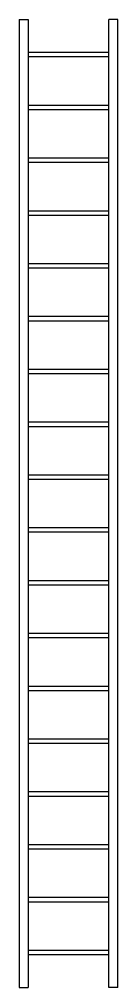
# Model space of a CAD drawing. Header units: millimetres. Extents: x 0 to 560, y 0 to 5500.
import ezdxf

# ---------------------------------------------------------------- set-up
doc = ezdxf.new("R2010")
doc.units = ezdxf.units.MM
doc.layers.add('KwikScaf Matrix', color=7, linetype='Continuous')

# ---------------------------------------------------------------- blocks, each defined once
blk = doc.blocks.new('2D Ladder 6.0 Metre')
at = {"color": 0}
for p, q in [((0, 5500), (0, 0)), ((0, 5500), (50, 5500)), ((50, 5500), (50, 0)), ((510, 0), (510, 5500)), ((560, 5500), (510, 5500)), ((560, 0), (560, 5500)), ((50, 5313.2), (510, 5313.2)), ((50, 5288.2), (510, 5288.2)), ((50, 5013.2), (510, 5013.2)), ((50, 4988.2), (510, 4988.2)), ((50, 4713.2), (510, 4713.2)), ((50, 4688.2), (510, 4688.2)), ((50, 4413.2), (510, 4413.2)), ((50, 4388.2), (510, 4388.2)), ((50, 4113.2), (510, 4113.2)), ((50, 4088.2), (510, 4088.2)), ((50, 3813.2), (510, 3813.2)), ((50, 3788.2), (510, 3788.2)), ((50, 3513.2), (510, 3513.2)), ((50, 3488.2), (510, 3488.2)), ((50, 3213.2), (510, 3213.2)), ((50, 3188.2), (510, 3188.2)), ((50, 2913.2), (510, 2913.2)), ((50, 2888.2), (510, 2888.2)), ((50, 2613.2), (510, 2613.2)), ((50, 2588.2), (510, 2588.2)), ((50, 2313.2), (510, 2313.2)), ((50, 2288.2), (510, 2288.2)), ((50, 2013.2), (510, 2013.2)), ((50, 1988.2), (510, 1988.2)), ((50, 1713.2), (510, 1713.2)), ((50, 1688.2), (510, 1688.2)), ((50, 1413.2), (510, 1413.2)), ((50, 1388.2), (510, 1388.2)), ((50, 1113.2), (510, 1113.2)), ((50, 1088.2), (510, 1088.2)), ((50, 813.2), (510, 813.2)), ((50, 788.2), (510, 788.2)), ((50, 513.2), (510, 513.2)), ((50, 488.2), (510, 488.2)), ((50, 213.2), (510, 213.2)), ((50, 188.2), (510, 188.2)), ((0, 0), (50, 0)), ((560, 0), (510, 0))]:
    blk.add_line(p, q, dxfattribs=at)

msp = doc.modelspace()

# ---------------------------------------------------------------- block references
at = {"layer": 'KwikScaf Matrix', "color": 0}
msp.add_blockref('2D Ladder 6.0 Metre', (0, 0), dxfattribs=at)

doc.saveas('drawing.dxf')
